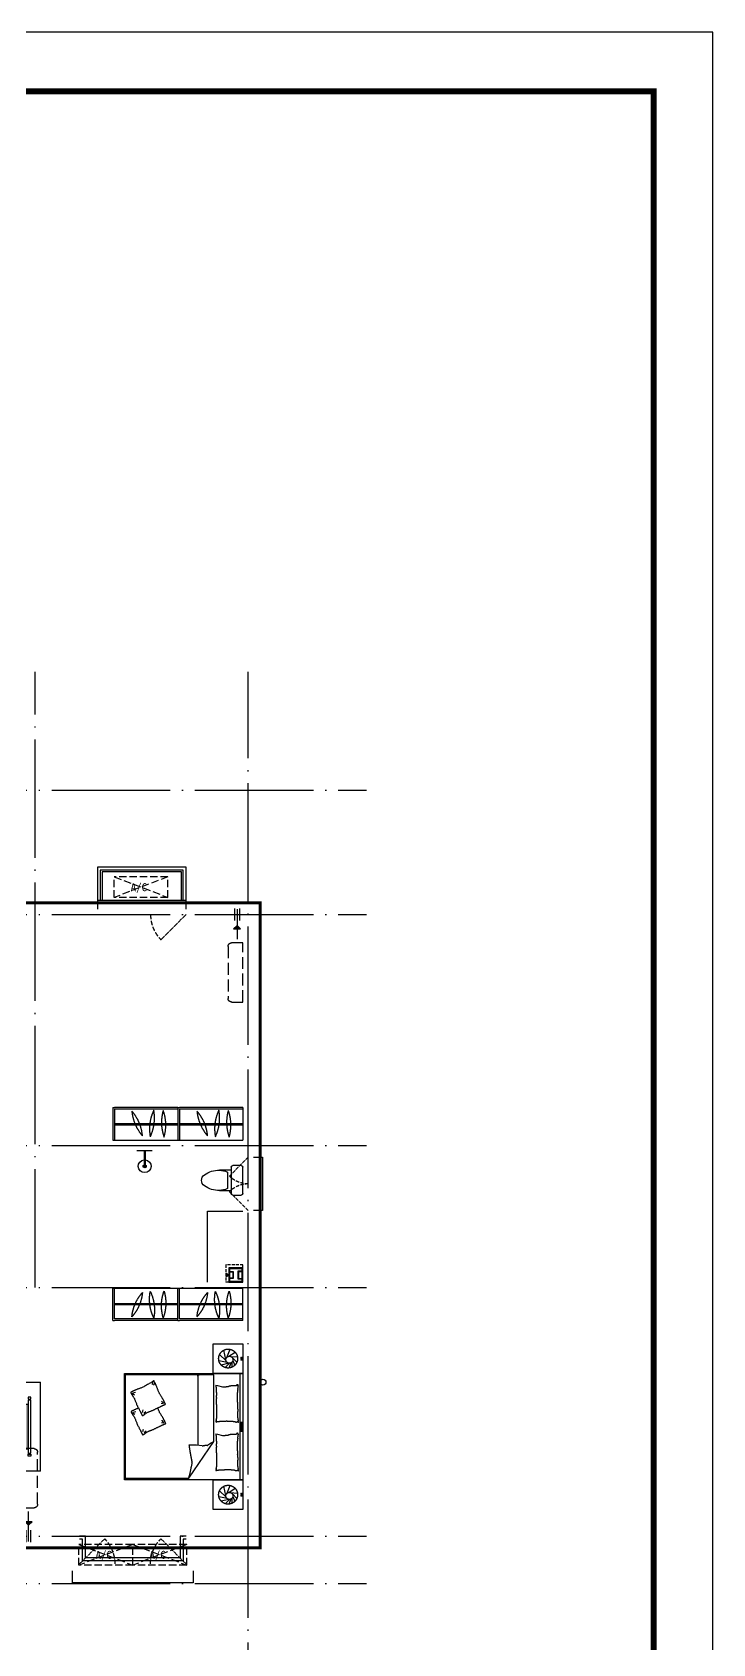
# Model space of a CAD drawing. Extents: x 23000734 to 24262965, y -11528137 to -9789882.
# Drawn here: x 24251465 to 24262965, y -10001860 to -9974633 of the extents above; entities that cross this region are included whole.
import ezdxf
from ezdxf.enums import TextEntityAlignment as Align

# ---------------------------------------------------------------- set-up
doc = ezdxf.new("R2010")
doc.units = 0
doc.header["$LTSCALE"] = 1000
for name, pattern in [('DASH', [0.35, 0.25, -0.1]), ('DASHDOTX2', [50.8, 25.4, -12.7, 0, -12.7]), ('DOTE', [2.42, 2, -0.2, 0.02, -0.2])]:
    doc.linetypes.add(name, pattern=pattern)
for name, color, linetype in [('0-0全面积', 3, 'Continuous'), ('0-厨卫洁具', 95, 'Continuous'), ('0-开启示意', 154, 'Continuous'), ('0-栏杆', 141, 'Continuous'), ('0-看线', 173, 'Continuous'), ('A-SURFACE', 6, 'Continuous'), ('A-活动家具', 8, 'Continuous'), ('B-家具', 167, 'DASHDOTX2'), ('BALCONY', 6, 'Continuous'), ('DOTE', 249, 'DOTE'), ('KT', 8, 'Continuous'), ('PUB_STRM', 4, 'Continuous'), ('PUB_TITLE', 4, 'Continuous'), ('空调', 6, 'Continuous')]:
    doc.layers.add(name, color=color, linetype=linetype)
doc.layers.add('J-洁具', color=167, linetype='Continuous', lineweight=9)
doc.styles.add('Dimension', font='romans.shx', dxfattribs={"width": 0.8, "bigfont": 'chs.shx'})
doc.styles.add('黑体', font='SIMHEI_0.TTF', dxfattribs={"width": 0.8})

# ---------------------------------------------------------------- blocks, each defined once
blk = doc.blocks.new('_E39XBF')
at = {"layer": '0-厨卫洁具', "linetype": 'Continuous'}
for p, q in [((-170, 200), (-170, 395)), ((170, 395), (170, 200)), ((-250, 30), (-250, 170)), ((-220, 200), (-170, 200)), ((220, 0), (-220, 0)), ((-170, 200), (170, 200)), ((-140, 260), (140, 260)), ((170, 200), (220, 200)), ((250, 170), (250, 30))]:
    blk.add_line(p, q, dxfattribs=at)
for centre, radius, start, end in [((227, 413), 398, 143.3619, 182.544), ((0, 590), 110, 33.4509, 146.5491), ((-227, 413), 398, 357.456, 36.6381), ((227, 413), 398, 182.544, 202.5495), ((-227, 413), 398, 337.4505, 357.456), ((-220, 170), 30, 90, 180), ((-220, 30), 30, 180, 270), ((220, 170), 30, 0, 90), ((220, 30), 30, 270, 0)]:
    blk.add_arc(centre, radius, start, end, dxfattribs=at)
blk = doc.blocks.new('A$C06A70365')
at = {"layer": '0-厨卫洁具'}
for points in [[(-153, 68), (-153, 10), (-114, 39)], [(-42, -8), (-42, 86), (-100, 86), (-100, 94), (-34, 94), (-34, -16), (-100, -16), (-100, -8)], [(54, -23), (110, -23), (110, -31), (46, -31), (46, 109), (110, 109), (110, 101), (54, 101)]]:
    blk.add_hatch(color=256, dxfattribs=at).paths.add_polyline_path(points)
h = blk.add_hatch(color=256, dxfattribs=at)
h.paths.add_polyline_path([(-114, 159), (-114, -81), (126, -81), (126, 159)])
edge = h.paths.add_edge_path(flags=16)
edge.add_arc((-92, 136), 8, 90, 180, ccw=False)
edge.add_line((-92, 144), (102, 144))
edge.add_arc((102, 136), 8, 0, 90, ccw=False)
edge.add_line((110, 136), (110, -58))
edge.add_arc((102, -58), 8, -90, 0, ccw=False)
edge.add_line((102, -66), (-92, -66))
edge.add_arc((-92, -58), 8, 180, 270, ccw=False)
edge.add_line((-100, -58), (-100, 136))
at = {"layer": '0-厨卫洁具', "linetype": 'DASH', "ltscale": 0.2}
blk.add_lwpolyline([(126, -131), (-164, -131), (-164, 159)], dxfattribs=at)
at = {"layer": '0-厨卫洁具'}
for points in [[(-114, 159), (-164, 159)], [(-100, 94), (-34, 94), (-34, -16), (-100, -16)], [(-100, 86), (-42, 86), (-42, -8), (-100, -8)], [(110, 109), (46, 109), (46, -31), (110, -31)], [(110, 101), (54, 101), (54, -23), (110, -23)], [(126, -81), (126, -131)]]:
    blk.add_lwpolyline(points, dxfattribs=at)
for points in [[(-153, 68), (-153, 10), (-114, 39)], [(126, 159), (126, -81), (-114, -81), (-114, 159)]]:
    blk.add_lwpolyline(points, close=True, dxfattribs=at)
blk.add_lwpolyline([(110, 136), (110, -58, -0.414214), (102, -66), (-92, -66, -0.414214), (-100, -58), (-100, 136, -0.414214), (-92, 144), (102, 144, -0.414214)], format="xyb", close=True, dxfattribs=at)
blk = doc.blocks.new('A$C2A163BE1')
at = {"layer": '0-厨卫洁具'}
blk.add_line((-10555, 1290), (-10535, 1290), dxfattribs=at)
for points in [[(-10669, 1290), (-10412, 1290)], [(-10555, 1290), (-10555, 1027)], [(-10535, 1290), (-10535, 1027)], [(-11605, -930), (-11605, 270), (-12205, 270)]]:
    blk.add_lwpolyline(points, dxfattribs=at)
for centre, radius, start, end in [((-10545, 1028), 108, 95.306, 84.694), ((-10545, 1028), 28.3, 110.6725, 69.3275), ((-10545, 1030), 10.5, 197.2381, 342.7619)]:
    blk.add_arc(centre, radius, start, end, dxfattribs=at)
at = {"rotation": 180}
blk.add_blockref('A$C06A70365', (-12080, -771), dxfattribs=at)
at = {"layer": '0-厨卫洁具', "extrusion": (0, 0, -1), "xscale": -1, "zscale": -1, "rotation": 90}
blk.add_blockref('_E39XBF', (12205, 790), dxfattribs=at)
blk = doc.blocks.new('A$C1C455A10')
at = {"layer": '0-看线'}
for points in [[(-8763, 3632.5), (-8763, 3782.5), (-7263, 3782.5), (-7263, 3632.5)], [(-9903, -557.5), (-10053, -557.5), (-10053, -1457.5), (-9903, -1457.5)], [(-8883, -7547.5), (-8883, -7747.5), (-6843, -7747.5), (-6843, -7547.5)]]:
    blk.add_lwpolyline(points, dxfattribs=at)
blk = doc.blocks.new('A$C0B5919E6')
at = {"layer": '空调', "linetype": 'DASH', "ltscale": 0.8}
blk.add_lwpolyline([(250, 0), (60, 0, -0.414214), (0, 60), (0, 940, -0.414214), (60, 1000), (250, 1000)], format="xyb", close=True, dxfattribs=at)
blk = doc.blocks.new('rfwetery')
at = {"layer": 'BALCONY'}
for points in [[(11892287, 65605), (11892346, 65605), (11892346, 65545)], [(11892407, 65605), (11892346, 65605), (11892346, 65545)]]:
    blk.add_hatch(color=256, dxfattribs=at).paths.add_polyline_path(points)
h = blk.add_hatch(color=256, dxfattribs=at)
h.paths.add_polyline_path([(11892407, 65605), (11892346, 65605), (11892346, 65545)])
h.paths.add_polyline_path([(11892346, 65605), (11892346, 65545), (11892407, 65605)])
blk.add_line((11892346, 65272), (11892346, 65777), dxfattribs=at)
at = {"layer": 'BALCONY', "linetype": 'DASH'}
for p, q in [((11892306, 65260), (11892306, 65460)), ((11892386, 65260), (11892386, 65460))]:
    blk.add_line(p, q, dxfattribs=at)
at = {"layer": 'BALCONY'}
blk.add_lwpolyline([(11892287, 65605), (11892346, 65545), (11892407, 65605)], close=True, dxfattribs=at)
blk = doc.blocks.new('A$C35C37B70')
at = {"layer": 'BALCONY', "xscale": -1}
for p, rotation in [((-11904472, 70498), 179.9964855926331), ((11883733, -72186), 359.9964855926331)]:
    blk.add_blockref('rfwetery', p, dxfattribs=dict(at, rotation=rotation))
at = {"layer": '空调', "linetype": 'DASH', "ltscale": 0.8}
for p, rotation in [((-11979, 3929), 179.9964855926331), ((-8760, -5617), 359.9964855926331)]:
    blk.add_blockref('A$C0B5919E6', p, dxfattribs=dict(at, rotation=rotation))
blk = doc.blocks.new('KC')
at = {"layer": '0-开启示意', "linetype": 'DASH', "ltscale": 0.3, "const_width": 10}
blk.add_lwpolyline([(245355, 107838), (244931, 107414)], dxfattribs=at)
at = {"layer": '0-开启示意', "linetype": 'DASH', "ltscale": 0.3}
blk.add_lwpolyline([(245355, 107838), (244931, 107414)], dxfattribs=at)
blk.add_arc((245355, 107838), 600, 180, 225, dxfattribs=at)
blk = doc.blocks.new('A$C35AB33C4')
at = {"layer": '0-开启示意', "xscale": -1}
blk.add_blockref('KC', (237297, -102948), dxfattribs=at)
at = {"layer": '0-开启示意', "yscale": 0.75, "zscale": 0.75, "rotation": 90}
for p, xscale in [((71770, -183226), 0.75), ((71770, 183906), -0.75)]:
    blk.add_blockref('KC', p, dxfattribs=dict(at, xscale=xscale))
at = {"layer": '0-开启示意', "rotation": 180}
blk.add_blockref('KC', (237297, 101758), dxfattribs=at)
at = {"layer": '0-开启示意', "xscale": -1, "rotation": 180}
blk.add_blockref('KC', (-251614, 101758), dxfattribs=at)
blk = doc.blocks.new('A$C09024278')
at = {"layer": 'KT', "linetype": 'DASH', "ltscale": 0.5}
for p, q in [((489, 126), (-421, 126)), ((-421, -224), (-421, 126)), ((489, -224), (489, 126)), ((489, -224), (-421, -224))]:
    blk.add_line(p, q, dxfattribs=at)
for points in [[(489, 126), (-421, -224)], [(-421, 126), (489, -224)]]:
    blk.add_lwpolyline(points, dxfattribs=at)
at = {"layer": 'KT', "style": '黑体'}
blk.add_text('A/C', height=135.2, dxfattribs=at).set_placement((-142, -118))
blk = doc.blocks.new('A$C6723108C')
at = {"layer": 'KT', "linetype": 'DASH', "ltscale": 0.5}
for p, q in [((-175, 455), (-175, -455)), ((175, 455), (-175, 455)), ((175, 455), (175, -455)), ((175, -455), (-175, -455))]:
    blk.add_line(p, q, dxfattribs=at)
for points in [[(-175, 455), (175, -455)], [(-175, -455), (175, 455)]]:
    blk.add_lwpolyline(points, dxfattribs=at)
at = {"layer": 'KT', "style": '黑体'}
blk.add_text('A/C', height=135.2, rotation=90, dxfattribs=at).set_placement((69, -176))
blk = doc.blocks.new('cvb')
at = {"layer": 'B-家具'}
for p, q in [((23188, 22857), (23488, 22857)), ((23188, 22857), (23188, 21357)), ((23354, 22570), (23354, 22607)), ((23354, 22607), (23399, 22607)), ((23399, 22607), (23399, 22570)), ((23488, 22857), (23488, 21357)), ((23399, 22570), (23354, 22570)), ((23399, 22555), (23354, 22555)), ((23354, 22555), (23354, 21660)), ((23361, 22570), (23361, 22555)), ((23391, 22570), (23391, 22555)), ((23399, 21660), (23399, 22555)), ((23443, 22481), (23399, 22481)), ((23399, 22481), (23399, 21734)), ((23443, 21734), (23443, 22481)), ((23488, 22369), (23443, 22443)), ((23443, 22443), (23443, 21772)), ((23488, 21846), (23488, 22369)), ((23443, 21772), (23488, 21846)), ((23354, 21660), (23399, 21660)), ((23399, 21645), (23354, 21645)), ((23354, 21645), (23354, 21607)), ((23354, 21607), (23399, 21607)), ((23361, 21645), (23361, 21660)), ((23391, 21645), (23391, 21660)), ((23399, 21734), (23443, 21734)), ((23399, 21607), (23399, 21645)), ((23488, 21357), (23188, 21357))]:
    blk.add_line(p, q, dxfattribs=at)
blk = doc.blocks.new('bed by Fuxin1')
at = {"layer": 'B-家具'}
for p, q in [((-1167, -274), (-1306, -216)), ((-1189, -239), (-1259, -133)), ((-1186, -208), (-1177, -92)), ((-1162, -177), (-1088, -102)), ((-1120, -168), (-1035, -139)), ((-1084, -265), (-1113, -406)), ((-1085, -187), (-1003, -187)), ((-1075, -203), (-990, -238)), ((-1071, -240), (-1039, -365)), ((-1070, -225), (-998, -301)), ((1133, -274), (994, -216)), ((1111, -239), (1041, -133)), ((1114, -208), (1123, -92)), ((1138, -177), (1212, -102)), ((1180, -168), (1265, -139)), ((1216, -265), (1187, -406)), ((1215, -187), (1297, -187)), ((1225, -203), (1310, -238)), ((1229, -240), (1261, -365)), ((1230, -225), (1302, -301)), ((-1134, -287), (-1292, -325)), ((-1110, -284), (-1216, -396)), ((1166, -287), (1008, -325)), ((1190, -284), (1084, -396))]:
    blk.add_line(p, q, dxfattribs=at)
at = {"layer": 'B-家具', "extrusion": (0, 0, -1)}
for p, q in [((-165, -1361), (-172, -1365)), ((-157, -1356), (-165, -1361)), ((-150, -1352), (-157, -1356)), ((-143, -1348), (-150, -1352)), ((-136, -1344), (-143, -1348)), ((-129, -1341), (-136, -1344)), ((-122, -1337), (-129, -1341)), ((-115, -1334), (-122, -1337)), ((-109, -1330), (-115, -1334)), ((-102, -1327), (-109, -1330)), ((-96, -1324), (-102, -1327)), ((-91, -1322), (-96, -1324)), ((-85, -1319), (-91, -1322)), ((-80, -1317), (-85, -1319)), ((-76, -1315), (-80, -1317)), ((-72, -1313), (-76, -1315)), ((-69, -1311), (-72, -1313)), ((-66, -1309), (-69, -1311)), ((-63, -1308), (-66, -1309)), ((-61, -1306), (-63, -1308)), ((-59, -1305), (-61, -1306)), ((-57, -1305), (-59, -1305)), ((-56, -1304), (-57, -1305)), ((-55, -1304), (-56, -1304)), ((-54, -1304), (-55, -1304)), ((-53, -1304), (-54, -1304)), ((-54, -1304), (-54, -1304)), ((-53, -1305), (-53, -1304)), ((-52, -1305), (-53, -1305)), ((-52, -1306), (-52, -1305)), ((-51, -1307), (-52, -1306)), ((-51, -1308), (-51, -1307)), ((-50, -1310), (-51, -1308)), ((-50, -1311), (-50, -1310)), ((-49, -1313), (-50, -1311)), ((-48, -1314), (-49, -1313)), ((-47, -1316), (-48, -1314)), ((-46, -1319), (-47, -1316)), ((-45, -1321), (-46, -1319)), ((-44, -1324), (-45, -1321)), ((-43, -1327), (-44, -1324)), ((-41, -1330), (-43, -1327)), ((-40, -1334), (-41, -1330)), ((-38, -1337), (-40, -1334)), ((-36, -1341), (-38, -1337)), ((-34, -1345), (-36, -1341)), ((-32, -1350), (-34, -1345)), ((-30, -1355), (-32, -1350)), ((-28, -1360), (-30, -1355)), ((-25, -1365), (-28, -1360)), ((-311, -1436), (-317, -1438)), ((-300, -1432), (-311, -1436)), ((-290, -1428), (-300, -1432)), ((-280, -1424), (-290, -1428)), ((-270, -1420), (-280, -1424)), ((-260, -1416), (-270, -1420)), ((-250, -1412), (-260, -1416)), ((-241, -1407), (-250, -1412)), ((-233, -1403), (-241, -1407)), ((-224, -1398), (-233, -1403)), ((-216, -1393), (-224, -1398)), ((-208, -1389), (-216, -1393)), ((-201, -1384), (-208, -1389)), ((-194, -1379), (-201, -1384)), ((-186, -1374), (-194, -1379)), ((-179, -1370), (-186, -1374)), ((-172, -1365), (-179, -1370)), ((-22, -1370), (-25, -1365)), ((-20, -1376), (-22, -1370)), ((-17, -1382), (-20, -1376)), ((-13, -1389), (-17, -1382)), ((-10, -1396), (-13, -1389)), ((-7, -1403), (-10, -1396)), ((-3, -1411), (-7, -1403)), ((1, -1419), (-3, -1411)), ((5, -1427), (1, -1419)), ((9, -1435), (5, -1427)), ((13, -1444), (9, -1435)), ((17, -1453), (13, -1444)), ((21, -1461), (17, -1453)), ((26, -1470), (21, -1461)), ((30, -1479), (26, -1470)), ((34, -1487), (30, -1479)), ((38, -1496), (34, -1487)), ((43, -1505), (38, -1496)), ((47, -1513), (43, -1505)), ((51, -1522), (47, -1513)), ((54, -1531), (51, -1522)), ((58, -1540), (54, -1531)), ((61, -1549), (58, -1540)), ((64, -1558), (61, -1549)), ((67, -1567), (64, -1558)), ((70, -1576), (67, -1567)), ((74, -1585), (70, -1576)), ((78, -1594), (74, -1585)), ((82, -1603), (78, -1594)), ((87, -1612), (82, -1603)), ((92, -1621), (87, -1612)), ((98, -1629), (92, -1621)), ((103, -1638), (98, -1629)), ((-312, -1764), (-310, -1771)), ((-310, -1771), (-306, -1780)), ((-306, -1780), (-303, -1789)), ((-303, -1789), (-299, -1798)), ((-299, -1798), (-295, -1807)), ((-295, -1807), (-292, -1815)), ((-292, -1815), (-288, -1823)), ((-288, -1823), (-285, -1831)), ((-285, -1831), (-282, -1838)), ((-282, -1838), (-278, -1844)), ((-278, -1844), (-275, -1850)), ((-275, -1850), (-272, -1856)), ((-272, -1856), (-270, -1861)), ((-270, -1861), (-267, -1866)), ((-267, -1866), (-265, -1870)), ((-265, -1870), (-263, -1874)), ((-263, -1874), (-262, -1877)), ((-262, -1877), (-260, -1880)), ((-260, -1880), (-259, -1882)), ((-259, -1882), (-258, -1884)), ((-258, -1884), (-258, -1886)), ((-258, -1886), (-257, -1887)), ((-257, -1887), (-257, -1888)), ((-257, -1888), (-256, -1889)), ((-256, -1889), (-256, -1890)), ((-256, -1890), (-256, -1890)), ((-256, -1890), (-255, -1891)), ((-255, -1891), (-255, -1891)), ((-255, -1891), (-254, -1891)), ((-254, -1891), (-253, -1891)), ((-253, -1891), (-252, -1891)), ((-252, -1891), (-251, -1890)), ((-251, -1890), (-250, -1889)), ((-250, -1889), (-248, -1889)), ((-248, -1889), (-246, -1888)), ((-246, -1888), (-244, -1887)), ((-244, -1887), (-241, -1885)), ((-241, -1885), (-238, -1884)), ((-238, -1884), (-236, -1883)), ((-236, -1883), (-232, -1881)), ((-232, -1881), (-229, -1879)), ((-229, -1879), (-226, -1878)), ((-226, -1878), (-222, -1876)), ((-222, -1876), (-218, -1873)), ((-218, -1873), (-214, -1871)), ((-214, -1871), (-210, -1868)), ((-210, -1868), (-205, -1865)), ((-205, -1865), (-201, -1862)), ((-201, -1862), (-196, -1858)), ((-196, -1858), (-190, -1854)), ((-190, -1854), (-184, -1850)), ((-184, -1850), (-178, -1846)), ((-178, -1846), (-172, -1842)), ((-172, -1842), (-164, -1837)), ((-164, -1837), (-157, -1833)), ((-157, -1833), (-148, -1829)), ((-148, -1829), (-139, -1825)), ((-139, -1825), (-130, -1821)), ((-130, -1821), (-120, -1817)), ((-120, -1817), (-109, -1813)), ((-109, -1813), (-98, -1809)), ((-98, -1809), (-87, -1805)), ((-87, -1805), (-75, -1800)), ((-75, -1800), (-63, -1795)), ((-63, -1795), (-51, -1790)), ((-51, -1790), (-39, -1785)), ((-39, -1785), (-27, -1779)), ((-27, -1779), (-15, -1773)), ((-15, -1773), (-3, -1767)), ((-3, -1767), (8, -1761)), ((8, -1761), (19, -1756)), ((19, -1756), (29, -1751)), ((29, -1751), (38, -1746)), ((38, -1746), (47, -1741)), ((47, -1741), (55, -1737)), ((55, -1737), (62, -1733)), ((62, -1733), (69, -1730)), ((69, -1730), (75, -1727)), ((75, -1727), (81, -1724)), ((81, -1724), (87, -1721)), ((87, -1721), (93, -1718)), ((93, -1718), (98, -1715)), ((98, -1715), (103, -1713)), ((109, -1645), (103, -1638)), ((103, -1713), (107, -1711)), ((107, -1711), (112, -1708)), ((114, -1653), (109, -1645)), ((112, -1708), (116, -1706)), ((119, -1659), (114, -1653)), ((116, -1706), (119, -1704)), ((123, -1665), (119, -1659)), ((119, -1704), (123, -1703)), ((127, -1671), (123, -1665)), ((123, -1703), (126, -1701)), ((126, -1701), (128, -1700)), ((130, -1675), (127, -1671)), ((128, -1700), (131, -1699)), ((133, -1679), (130, -1675)), ((131, -1699), (133, -1698)), ((135, -1683), (133, -1679)), ((133, -1698), (135, -1696)), ((136, -1686), (135, -1683)), ((135, -1696), (136, -1695)), ((137, -1688), (136, -1686)), ((136, -1695), (137, -1694)), ((138, -1690), (137, -1688)), ((137, -1692), (138, -1690)), ((137, -1694), (137, -1692))]:
    blk.add_line(p, q, dxfattribs=at)
at = {"layer": 'B-家具'}
for points in [[(-900, 0), (-900, -500), (-1400, -500), (-1400, 0)], [(1400, 0), (1400, -500), (900, -500), (900, 0)]]:
    blk.add_lwpolyline(points, close=True, dxfattribs=at)
at = {"layer": 'B-家具', "extrusion": (0, 0, -1)}
for points in [[(900, 0), (-900, 0), (-900, -2000), (900, -2000)], [(557, -1887), (554, -1885), (551, -1883), (547, -1881), (543, -1879), (539, -1876), (535, -1874), (530, -1871), (525, -1868), (520, -1864), (515, -1860), (509, -1856), (503, -1852), (496, -1847), (489, -1843), (481, -1838), (473, -1834), (464, -1830), (455, -1826), (444, -1822), (434, -1819), (423, -1814), (411, -1810), (400, -1806), (388, -1801), (376, -1796), (364, -1790), (352, -1784), (340, -1779), (328, -1773), (317, -1767), (306, -1761), (296, -1756), (287, -1751), (278, -1747), (270, -1743), (263, -1739), (256, -1736), (249, -1732), (243, -1729), (238, -1726), (232, -1724), (227, -1721), (222, -1718), (218, -1716), (213, -1714), (209, -1712), (206, -1710), (202, -1708), (199, -1707), (196, -1706), (194, -1704), (192, -1703), (190, -1702), (189, -1701), (188, -1699), (187, -1698), (187, -1696), (188, -1694), (189, -1691), (190, -1688), (192, -1685), (195, -1681), (198, -1676), (201, -1671), (206, -1665), (211, -1658), (216, -1651), (222, -1643), (227, -1635), (232, -1626), (238, -1618), (243, -1609), (247, -1600), (251, -1591), (254, -1582), (258, -1573), (261, -1564), (264, -1554), (267, -1545), (271, -1537), (274, -1528), (278, -1519), (282, -1510), (286, -1501), (291, -1493), (295, -1484), (299, -1475), (304, -1467), (308, -1458), (312, -1450), (316, -1441), (320, -1433), (324, -1424), (328, -1416), (331, -1409), (335, -1401), (338, -1395), (341, -1388), (344, -1382), (347, -1376), (350, -1370), (352, -1365), (355, -1360), (357, -1355), (359, -1351), (361, -1347), (363, -1343), (365, -1339), (366, -1336), (368, -1332), (369, -1329), (370, -1327), (371, -1324), (372, -1322), (373, -1320), (374, -1318), (375, -1317), (375, -1315), (376, -1314), (376, -1313), (377, -1312), (377, -1311), (377, -1310), (378, -1310), (378, -1309), (379, -1309), (380, -1309), (381, -1310), (382, -1310), (384, -1311), (386, -1312), (388, -1313), (390, -1315), (393, -1316), (397, -1318), (401, -1320), (405, -1322), (410, -1325), (415, -1327), (421, -1330), (427, -1333), (433, -1336), (440, -1339), (447, -1343), (454, -1346), (461, -1350), (468, -1354), (475, -1358), (482, -1362), (489, -1366), (497, -1371), (504, -1375), (511, -1380), (518, -1385), (526, -1389), (533, -1394), (541, -1399), (549, -1404), (557, -1408), (566, -1413), (575, -1417), (585, -1422), (595, -1426), (605, -1430), (615, -1434), (625, -1438), (635, -1441), (645, -1445), (655, -1449), (664, -1453), (673, -1456), (682, -1460), (690, -1464), (698, -1467), (705, -1470), (713, -1474), (720, -1477), (726, -1480), (732, -1483), (738, -1486), (743, -1489), (748, -1491), (752, -1494), (756, -1495), (759, -1497), (762, -1498), (764, -1499), (766, -1500), (767, -1501), (769, -1502), (770, -1502), (771, -1502), (771, -1503), (772, -1503), (772, -1503), (773, -1503), (773, -1503), (773, -1504), (773, -1504), (773, -1505), (773, -1506), (772, -1507), (772, -1508), (771, -1509), (770, -1511), (769, -1512), (768, -1514), (767, -1516), (765, -1518), (764, -1521), (762, -1524), (760, -1528), (757, -1533), (753, -1540), (748, -1548), (742, -1558), (735, -1569), (727, -1583), (718, -1598), (709, -1613), (699, -1629), (690, -1645), (682, -1661), (674, -1676), (667, -1690), (661, -1703), (656, -1715), (652, -1726), (648, -1737), (644, -1747), (641, -1757), (638, -1767), (634, -1776), (631, -1785), (627, -1795), (624, -1804), (620, -1812), (617, -1821), (613, -1829), (610, -1836), (606, -1843), (603, -1850), (600, -1856), (597, -1862), (594, -1867), (592, -1872), (590, -1876), (588, -1879), (586, -1883), (585, -1885), (584, -1888), (583, -1890), (582, -1891), (582, -1893), (581, -1894), (581, -1895), (581, -1895), (580, -1896), (580, -1896), (579, -1896), (579, -1896), (578, -1896), (577, -1896), (576, -1896), (575, -1895), (573, -1894), (571, -1893), (568, -1892), (566, -1891), (563, -1890), (560, -1888)]]:
    blk.add_lwpolyline(points, close=True, dxfattribs=at)
for points in [[(900, -52), (-900, -52)], [(-872, -916), (-253, -489), (874, -489), (874, -1988), (-872, -1988), (-872, -916)], [(397, -1341), (433, -1375)], [(385, -1340), (390, -1382)], [(72, -1335), (108, -1370)], [(60, -1335), (65, -1377)], [(749, -1530), (710, -1532)], [(729, -1496), (698, -1516)], [(570, -1859), (582, -1813)], [(565, -1874), (536, -1831)], [(241, -1697), (281, -1687)], [(245, -1854), (257, -1807)], [(225, -1677), (254, -1639)], [(240, -1869), (211, -1826)], [(-84, -1692), (-44, -1682)], [(-100, -1671), (-70, -1634)]]:
    blk.add_lwpolyline(points, dxfattribs=at)
for points in [[(687, -117, -0.263368), (715, -98, -0.494818), (706, -79, -0.049225), (688, -77, -0.036831), (665, -79, -0.031893), (627, -87, 0.035782), (593, -94, 0.032941), (503, -100, 0.026564), (392, -94, 0.017905), (354, -89, -0.033397), (334, -87, -0.03204), (297, -87, 0.018442), (233, -90, 0.010837), (168, -90, 0.014624), (120, -87, 0.111249), (98, -79, -0.153708), (81, -75, -0.076444), (73, -77, -0.215512), (71, -79, -0.585858), (74, -82, 0.363489), (79, -85, 0.191716), (79, -96, -0.129675), (77, -113, -0.01735), (80, -130, 0.019326), (83, -145, 0.018818), (89, -213, 0.021828), (90, -272, 0.006204), (89, -306, 0.001963), (83, -413, 0.028341), (78, -449, -0.117014), (79, -458, -0.36606), (80, -459, -0.03973), (94, -456, -0.048309), (108, -451, 0.062981), (118, -447, 0.04058), (142, -443, 0.014345), (208, -441, 0.005484), (334, -442, 0.007153), (430, -445, 0.008762), (473, -448, -0.008153), (518, -451, -0.06251), (575, -446, 0.078669), (621, -444, 0.047825), (643, -449, -0.034494), (674, -456, -0.023571), (699, -459, -0.510228), (700, -458), (693, -428), (672, -345, 0.073041), (670, -326, 0.023305), (676, -265, 0.018299), (680, -242, -0.01097), (687, -204, -0.042281), (690, -170, -0.027201), (687, -116)], [(-133, -117, -0.263368), (-105, -98, -0.494818), (-115, -79, -0.049225), (-132, -77, -0.036831), (-156, -79, -0.031893), (-194, -87, 0.035782), (-228, -94, 0.032941), (-317, -100, 0.026564), (-429, -94, 0.017905), (-466, -89, -0.033397), (-486, -87, -0.03204), (-524, -87, 0.018442), (-588, -90, 0.010837), (-653, -90, 0.014624), (-701, -87, 0.111249), (-723, -79, -0.153708), (-740, -75, -0.076444), (-747, -77, -0.215512), (-749, -79, -0.585858), (-747, -82, 0.363489), (-742, -85, 0.191716), (-742, -96, -0.129675), (-744, -113, -0.01735), (-741, -130, 0.019326), (-738, -145, 0.018818), (-731, -213, 0.021828), (-731, -272, 0.006204), (-732, -306, 0.001963), (-738, -413, 0.028341), (-742, -449, -0.117014), (-742, -458, -0.36606), (-740, -459, -0.03973), (-727, -456, -0.048309), (-713, -451, 0.062981), (-702, -447, 0.04058), (-679, -443, 0.014345), (-612, -441, 0.005484), (-487, -442, 0.007153), (-391, -445, 0.008762), (-348, -448, -0.008153), (-302, -451, -0.06251), (-245, -446, 0.078669), (-200, -444, 0.047825), (-177, -449, -0.034494), (-147, -456, -0.023571), (-121, -459, -0.510228), (-120, -458), (-128, -428), (-148, -345, 0.073041), (-150, -326, 0.023305), (-145, -265, 0.018299), (-141, -242, -0.01097), (-133, -204, -0.042281), (-130, -170, -0.027201), (-133, -116)], [(-253, -489, -0.085272), (-317, -599, -0.124044), (-326, -686), (-312, -782), (-314, -912)], [(874, -741, -0.414214), (854, -761), (-315, -761)], [(-314, -912, 0.007867), (-432, -894, 0.009508), (-528, -876, 0.006616), (-593, -862, -0.023828), (-612, -858, -0.080713), (-630, -859, -0.009591), (-783, -891, -0.013133), (-816, -899, -0.007859), (-872, -916)]]:
    blk.add_lwpolyline(points, format="xyb", dxfattribs=at)
at = {"layer": 'B-家具'}
for centre, radius in [((-1150, -250), 160), ((-1130, -228), 60), ((1150, -250), 160), ((1170, -228), 60)]:
    blk.add_circle(centre, radius, dxfattribs=at)
at = {"layer": 'B-家具', "style": 'Dimension', "width": 0.8}
for s, p in [('500', (-1150, -22)), ('1800X2000', (0, -22)), ('500', (1150, -22))]:
    blk.add_text(s, height=25, dxfattribs=at).set_placement(p, align=Align.MIDDLE_CENTER)
blk = doc.blocks.new('衣柜2')
at = {"layer": 'B-家具'}
for p, q in [((1100, 0), (0, 0)), ((0, -550), (0, 0)), ((1070, -520), (1070, 0)), ((1100, -550), (1100, 0)), ((1070, -260), (0, -260)), ((1070, -280), (0, -280)), ((0, -520), (1070, -520)), ((0, -550), (1070, -550)), ((1100, -550), (1070, -550))]:
    blk.add_line(p, q, dxfattribs=at)
for centre, start, end in [((924, -254), 163.6588, 200.0199), ((-445, -298), 343.6588, 20.0199), ((1115, -370), 154.3888, 190.7499), ((-243, -192), 334.3888, 10.7499), ((58, -552), 5.1418, 41.5029), ((1316, -10), 185.1418, 221.5029)]:
    blk.add_arc(centre, 721, start, end, dxfattribs=at)
blk = doc.blocks.new('A$C5E80688F')
at = {"layer": 'A-活动家具', "xscale": -1, "rotation": 180}
for p in [(-11973, 1350), (-10873, 1350)]:
    blk.add_blockref('衣柜2', p, dxfattribs=at)
at = {"layer": 'A-活动家具'}
for p in [(-11973, -1150), (-10873, -1150)]:
    blk.add_blockref('衣柜2', p, dxfattribs=at)
at = {"layer": 'A-活动家具', "extrusion": (0, 0, -1), "zscale": -1, "rotation": 179.9999999999998}
blk.add_blockref('cvb', (31741, 18616), dxfattribs=at)
at = {"layer": 'J-洁具', "extrusion": (0, 0, -1), "zscale": -1, "rotation": 270}
blk.add_blockref('bed by Fuxin1', (11973, -3491), dxfattribs=at)

msp = doc.modelspace()

# ---------------------------------------------------------------- linework, layer by layer
msp.add_lwpolyline([(24254065, -9989350), (24254065, -9988740), (24252565, -9988740), (24252565, -9989350)])
at = {"layer": '0-0全面积', "linetype": 'DASH', "lineweight": 30, "const_width": 50}
msp.add_lwpolyline([(24235315, -10000240), (24235315, -10000240), (24235315, -10000240), (24251015, -10000240), (24251015, -10000240), (24255315, -10000240), (24255315, -9989340), (24244515, -9989340), (24244515, -9987240), (24239315, -9987240), (24239315, -9989340), (24231915, -9989340), (24231915, -9993240), (24230215, -9993240), (24230215, -9989340), (24220815, -9989340), (24220815, -9987240), (24215615, -9987240), (24215615, -9989340), (24208215, -9989340), (24208215, -9993240), (24206815, -9993240)], dxfattribs=at)
at = {"layer": '0-栏杆'}
for points in [[(24254015, -9989300), (24254015, -9988790), (24252615, -9988790), (24252615, -9989300)], [(24253985, -9989300), (24253985, -9988820), (24252645, -9988820), (24252645, -9989300)], [(24254065, -10000040), (24253965, -10000040), (24253965, -10000410), (24252365, -10000410), (24252365, -10000040), (24252265, -10000040)], [(24254065, -10000090), (24254015, -10000090), (24254015, -10000460), (24252315, -10000460), (24252315, -10000090), (24252265, -10000090)]]:
    msp.add_lwpolyline(points, dxfattribs=at)
at = {"layer": 'A-SURFACE', "linetype": 'DASH', "lineweight": 30}
msp.add_lwpolyline([(24235315, -10000240), (24235315, -10000240), (24235315, -9999540), (24251015, -9999540), (24251015, -10000240), (24255315, -10000240), (24255315, -9989340), (24244515, -9989340), (24244515, -9987240), (24239315, -9987240), (24239315, -9989340), (24231915, -9989340), (24231915, -9993240), (24230215, -9993240), (24230215, -9989340), (24220815, -9989340), (24220815, -9987240), (24215615, -9987240), (24215615, -9989340), (24208215, -9989340), (24208215, -9993240), (24206815, -9993240)], dxfattribs=at)
at = {"layer": 'DOTE'}
for p, q in [((24251515, -9995840), (24251515, -9985440)), ((24255115, -10003840), (24255115, -9985440)), ((24181615, -9987440), (24257115, -9987440)), ((24181615, -9989540), (24257115, -9989540)), ((24181615, -9993440), (24257115, -9993440)), ((24181615, -9995840), (24257115, -9995840)), ((24181615, -10000040), (24257115, -10000040)), ((24181615, -10000840), (24257115, -10000840))]:
    msp.add_line(p, q, dxfattribs=at)
at = {"layer": 'PUB_STRM'}
msp.add_circle((24255364, -9997440), 50, dxfattribs=at)
at = {"layer": 'PUB_TITLE'}
msp.add_lwpolyline([(24173865, -10016633), (24262965, -10016633), (24262965, -9974633), (24173865, -9974633)], close=True, dxfattribs=at)
at = {"layer": 'PUB_TITLE', "const_width": 100}
msp.add_lwpolyline([(24176365, -10015633), (24261965, -10015633), (24261965, -9975633), (24176365, -9975633)], close=True, dxfattribs=at)

# ---------------------------------------------------------------- block references
at = {"xscale": -1}
for name, p in [('A$C1C455A10', (24245302, -9993082)), ('A$C35AB33C4', (24246006, -9994430)), ('A$C2A163BE1', (24242820, -9994820)), ('A$C35C37B70', (24242795, -9993946)), ('A$C5E80688F', (24243052, -9994700))]:
    msp.add_blockref(name, p, dxfattribs=at)
at = {"rotation": 270}
msp.add_blockref('A$C6723108C', (24253304, -9989076), dxfattribs=at)
for p in [(24252676, -10000307), (24253586, -10000307)]:
    msp.add_blockref('A$C09024278', p)

doc.saveas('drawing.dxf')
